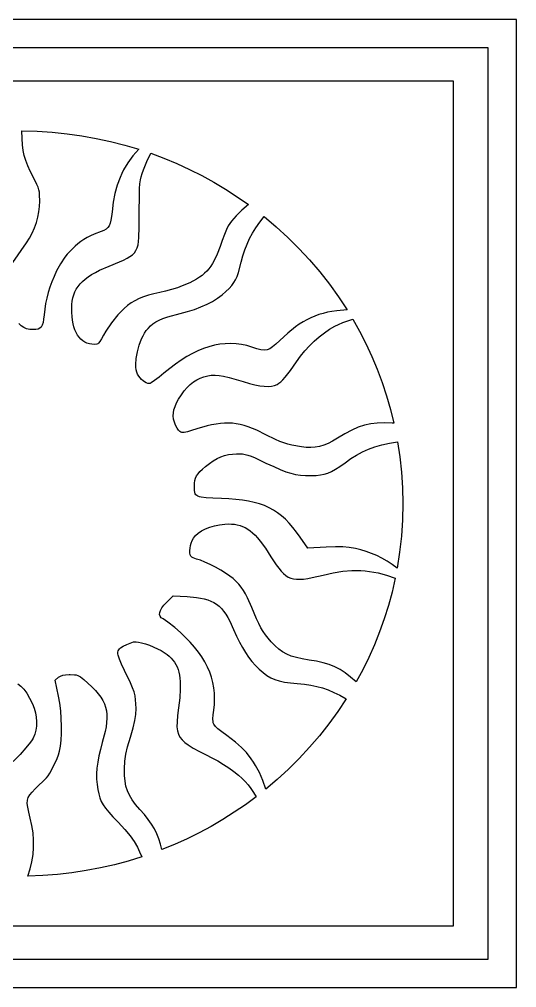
# Model space of a CAD drawing. Extents: x -282 to 492, y -229 to 526.
# Drawn here: x 105 to 492, y -229 to 526 of the extents above; entities that cross this region are included whole.
import ezdxf

# ---------------------------------------------------------------- set-up
doc = ezdxf.new("R2010")
doc.units = 0

msp = doc.modelspace()

# ---------------------------------------------------------------- linework, layer by layer
at = {"layer": 'Layer 1'}
for p, q in [((492.380863, 526.038364), (-282.380859, 526.038364)), ((492.380863, -229.038346), (492.380863, 526.038364)), ((-259.944195, 504.174962), (469.944196, 504.174962)), ((469.944196, 504.174962), (469.944196, -207.174958)), ((443.036085, 477.945934), (-233.03607, 477.945934)), ((443.036085, -180.954735), (443.036085, 477.945934)), ((106.583096, 439.061003), (118.446929, 438.774631)), ((106.729599, 433.19207), (106.583096, 439.061003)), ((106.583096, 439.061003), (106.583096, 439.061003)), ((118.446929, 438.774631), (130.192516, 438.041773)), ((130.192516, 438.041773), (141.811176, 436.871291)), ((107.05596, 428.182941), (106.729599, 433.19207)), ((141.811176, 436.871291), (153.29423, 435.272048)), ((153.29423, 435.272048), (164.632997, 433.252903)), ((164.632997, 433.252903), (175.818798, 430.82272)), ((175.818798, 430.82272), (186.842951, 427.99036)), ((107.613537, 423.791385), (107.05596, 428.182941)), ((108.453685, 419.775169), (107.613537, 423.791385)), ((186.842951, 427.99036), (197.696777, 424.764684)), ((197.696777, 424.764684), (193.162751, 419.520261)), ((109.627762, 415.892061), (108.453685, 419.775169)), ((111.187123, 411.899828), (109.627762, 415.892061)), ((193.162751, 419.520261), (189.250416, 414.155808)), ((203.940562, 415.082983), (207.204138, 421.580864)), ((207.204138, 421.580864), (217.404098, 417.755254)), ((207.204138, 421.580864), (207.204138, 421.580864)), ((217.404098, 417.755254), (227.420474, 413.58074)), ((113.183125, 407.556238), (111.187123, 411.899828)), ((185.926229, 408.610253), (184.474209, 405.750477)), ((189.250416, 414.155808), (185.926229, 408.610253)), ((200.305874, 405.88345), (201.312749, 408.722114)), ((201.312749, 408.722114), (203.940562, 415.082983)), ((227.420474, 413.58074), (237.245327, 409.065017)), ((237.245327, 409.065017), (246.870718, 404.215781)), ((115.667124, 402.619059), (113.183125, 407.556238)), ((118.327674, 397.221919), (115.667124, 402.619059)), ((183.156645, 402.822525), (180.908119, 396.731551)), ((184.474209, 405.750477), (183.156645, 402.822525)), ((198.603994, 397.838794), (198.98468, 400.800746)), ((198.98468, 400.800746), (199.540912, 403.362646)), ((199.540912, 403.362646), (200.305874, 405.88345)), ((246.870718, 404.215781), (256.288711, 399.040726)), ((119.193302, 395.123566), (118.327674, 397.221919)), ((119.805984, 393.213379), (119.193302, 395.123566)), ((120.208336, 391.332374), (119.805984, 393.213379)), ((180.908119, 396.731551), (179.147106, 390.276259)), ((198.236523, 389.278912), (198.36567, 394.117835)), ((198.36567, 394.117835), (198.603994, 397.838794)), ((256.288711, 399.040726), (265.491368, 393.547547)), ((265.491368, 393.547547), (274.470749, 387.743941)), ((120.442972, 389.321568), (120.208336, 391.332374)), ((120.579555, 384.274614), (120.442972, 389.321568)), ((179.147106, 390.276259), (177.840063, 383.395577)), ((198.173027, 374.811351), (198.236523, 389.278912)), ((274.470749, 387.743941), (283.218918, 381.637601)), ((119.903334, 375.869322), (120.40931, 380.075314)), ((120.40931, 380.075314), (120.579555, 384.274614)), ((177.840063, 383.395577), (176.953443, 376.028434)), ((283.218918, 381.637601), (278.214328, 377.259204)), ((117.91273, 367.528843), (119.068762, 371.679533)), ((119.068762, 371.679533), (119.903334, 375.869322)), ((176.560416, 372.418948), (176.065427, 369.450032)), ((176.953443, 376.028434), (176.560416, 372.418948)), ((198.15954, 364.094986), (198.173027, 374.811351)), ((273.776258, 372.869528), (270.137073, 368.685676)), ((278.214328, 377.259204), (273.776258, 372.869528)), ((292.159388, 367.806797), (295.574974, 372.183156)), ((295.574974, 372.183156), (304.946454, 364.295185)), ((295.574974, 372.183156), (295.574974, 372.183156)), ((114.664826, 359.436335), (116.442373, 363.440145)), ((116.442373, 363.440145), (117.91273, 367.528843)), ((173.535934, 363.601507), (172.200344, 362.409677)), ((174.596461, 365.11983), (173.535934, 363.601507)), ((175.425201, 367.043165), (174.596461, 365.11983)), ((176.065427, 369.450032), (175.425201, 367.043165)), ((197.917389, 356.032125), (198.15954, 364.094986)), ((267.529138, 364.924753), (266.169447, 362.180618)), ((268.689676, 366.73878), (267.529138, 364.924753)), ((270.137073, 368.685676), (268.689676, 366.73878)), ((286.503475, 359.29569), (289.147052, 363.53006)), ((289.147052, 363.53006), (292.159388, 367.806797)), ((304.946454, 364.295185), (313.97259, 356.042442)), ((110.216707, 351.774962), (112.587226, 355.540309)), ((112.587226, 355.540309), (114.664826, 359.436335)), ((157.527588, 355.911965), (155.01835, 354.414403)), ((160.133174, 357.288163), (157.527588, 355.911965)), ((162.835394, 358.543282), (160.133174, 357.288163)), ((168.530874, 360.69142), (162.835394, 358.543282)), ((170.546416, 361.465821), (168.530874, 360.69142)), ((172.200344, 362.409677), (170.546416, 361.465821)), ((197.616031, 352.830015), (197.917389, 356.032125)), ((264.505643, 358.22706), (262.748448, 353.594068)), ((266.169447, 362.180618), (264.505643, 358.22706)), ((282.184629, 350.725034), (284.194164, 355.046432)), ((284.194164, 355.046432), (286.503475, 359.29569)), ((313.97259, 356.042442), (322.6412, 347.436448)), ((99.651013, 336.340934), (110.216707, 351.774962)), ((148.065869, 349.190688), (145.939169, 347.204825)), ((150.287776, 351.054049), (148.065869, 349.190688)), ((152.605174, 352.795193), (150.287776, 351.054049)), ((155.01835, 354.414403), (152.605174, 352.795193)), ((195.537064, 345.745407), (196.463681, 347.752954)), ((196.463681, 347.752954), (197.144066, 350.092391)), ((197.144066, 350.092391), (197.616031, 352.830015)), ((261.108582, 348.811628), (258.998463, 342.978183)), ((262.748448, 353.594068), (261.108582, 348.811628)), ((280.440378, 346.274239), (282.184629, 350.725034)), ((322.6412, 347.436448), (330.940103, 338.488723)), ((140.127451, 340.509378), (136.723772, 335.428019)), ((141.970245, 342.864454), (140.127451, 340.509378)), ((143.907389, 345.096175), (141.970245, 342.864454)), ((145.939169, 347.204825), (143.907389, 345.096175)), ((188.611994, 339.708189), (190.901678, 341.051143)), ((190.901678, 341.051143), (192.793875, 342.460799)), ((192.793875, 342.460799), (194.3264, 344.003455)), ((194.3264, 344.003455), (195.537064, 345.745407)), ((258.998463, 342.978183), (256.6417, 337.925145)), ((277.609763, 336.755448), (278.926919, 341.636796)), ((278.926919, 341.636796), (280.440378, 346.274239)), ((136.723772, 335.428019), (133.694068, 329.849823)), ((167.22841, 330.351428), (174.722124, 333.677462)), ((174.722124, 333.677462), (182.688913, 336.957202)), ((182.688913, 336.957202), (185.88701, 338.365642)), ((185.88701, 338.365642), (188.611994, 339.708189)), ((253.937517, 333.547753), (252.42365, 331.579685)), ((255.339335, 335.658541), (253.937517, 333.547753)), ((256.6417, 337.925145), (255.339335, 335.658541)), ((275.418428, 328.648335), (277.609763, 336.755448)), ((330.940103, 338.488723), (338.857119, 329.210789)), ((131.686575, 325.531811), (129.923862, 321.297474)), ((133.694068, 329.849823), (131.686575, 325.531811)), ((155.938507, 323.486914), (158.324337, 325.25837)), ((158.324337, 325.25837), (160.994452, 326.985269)), ((160.994452, 326.985269), (163.95907, 328.679119)), ((163.95907, 328.679119), (167.22841, 330.351428)), ((244.995746, 324.872714), (242.732674, 323.42182)), ((247.083782, 326.400852), (244.995746, 324.872714)), ((249.00938, 328.01933), (247.083782, 326.400852)), ((250.785137, 329.741242), (249.00938, 328.01933)), ((252.42365, 331.579685), (250.785137, 329.741242)), ((273.179846, 323.026324), (274.348863, 325.611403)), ((274.348863, 325.611403), (275.418428, 328.648335)), ((338.857119, 329.210789), (346.380066, 319.614166)), ((129.923862, 321.297474), (128.395354, 317.109669)), ((149.033692, 315.725337), (150.384556, 317.790112)), ((150.384556, 317.790112), (151.978834, 319.764294)), ((151.978834, 319.764294), (153.826746, 321.659391)), ((153.826746, 321.659391), (155.938507, 323.486914)), ((231.678096, 318.128781), (227.923582, 316.801718)), ((237.631038, 320.699384), (231.678096, 318.128781)), ((242.732674, 323.42182), (237.631038, 320.699384)), ((268.199668, 316.287972), (270.19289, 318.534031)), ((270.19289, 318.534031), (271.823735, 320.723675)), ((271.823735, 320.723675), (273.179846, 323.026324)), ((346.380066, 319.614166), (353.496763, 309.710374)), ((127.090473, 312.931253), (125.998641, 308.725084)), ((128.395354, 317.109669), (127.090473, 312.931253)), ((146.339412, 308.87237), (147.021338, 311.277975)), ((147.021338, 311.277975), (147.916025, 313.558461)), ((147.916025, 313.558461), (149.033692, 315.725337)), ((201.439639, 309.684537), (197.945821, 308.257466)), ((205.26136, 310.957411), (201.439639, 309.684537)), ((209.455272, 312.09578), (205.26136, 310.957411)), ((214.065666, 313.119336), (209.455272, 312.09578)), ((218.537854, 314.134107), (214.065666, 313.119336)), ((223.35033, 315.415864), (218.537854, 314.134107)), ((227.923582, 316.801718), (223.35033, 315.415864)), ((259.197298, 308.539319), (262.69351, 311.104579)), ((262.69351, 311.104579), (265.75643, 313.816073)), ((265.75643, 313.816073), (268.199668, 316.287972)), ((353.496763, 309.710374), (360.195029, 299.510934)), ((125.109281, 304.454021), (124.411815, 300.080921)), ((125.998641, 308.725084), (125.109281, 304.454021)), ((145.468027, 300.789753), (145.572974, 303.639768)), ((145.572974, 303.639768), (145.86003, 306.330137)), ((145.86003, 306.330137), (146.339412, 308.87237)), ((188.98889, 302.854147), (186.363791, 300.613364)), ((191.764736, 304.861963), (188.98889, 302.854147)), ((194.735616, 306.656505), (191.764736, 304.861963)), ((197.945821, 308.257466), (194.735616, 306.656505)), ((246.248998, 301.787555), (250.961033, 303.874146)), ((250.961033, 303.874146), (255.281803, 306.126955)), ((255.281803, 306.126955), (259.197298, 308.539319)), ((123.895666, 295.568642), (123.526988, 292.239699)), ((124.411815, 300.080921), (123.895666, 295.568642)), ((145.522706, 297.46297), (145.468027, 300.789753)), ((145.726121, 294.333485), (145.522706, 297.46297)), ((181.506243, 295.534671), (176.478476, 289.28771)), ((183.999553, 298.277818), (181.506243, 295.534671)), ((186.363791, 300.613364), (183.999553, 298.277818)), ((220.2827, 294.015215), (229.905388, 296.591697)), ((229.905388, 296.591697), (235.707166, 298.13967)), ((235.707166, 298.13967), (241.159706, 299.873843)), ((241.159706, 299.873843), (246.248998, 301.787555)), ((334.983094, 294.636093), (331.890638, 293.320269)), ((338.160305, 295.780673), (334.983094, 294.636093)), ((341.443551, 296.762204), (338.160305, 295.780673)), ((344.854108, 297.58888), (341.443551, 296.762204)), ((348.413257, 298.268896), (344.854108, 297.58888)), ((352.142274, 298.810447), (348.413257, 298.268896)), ((360.195029, 299.510934), (352.142274, 298.810447)), ((106.014148, 287.005101), (104.116396, 288.767797)), ((108.037588, 285.704856), (106.014148, 287.005101)), ((122.482079, 287.586606), (121.693172, 286.111278)), ((123.074571, 289.604217), (122.482079, 287.586606)), ((123.526988, 292.239699), (123.074571, 289.604217)), ((146.076761, 291.403691), (145.726121, 294.333485)), ((146.573115, 288.675979), (146.076761, 291.403691)), ((147.213673, 286.15274), (146.573115, 288.675979)), ((176.478476, 289.28771), (171.97262, 282.796754)), ((204.94636, 285.082323), (206.79525, 287.01919)), ((206.79525, 287.01919), (208.76646, 288.703078)), ((208.76646, 288.703078), (210.980402, 290.189306)), ((210.980402, 290.189306), (213.557483, 291.533192)), ((213.557483, 291.533192), (216.618112, 292.790056)), ((216.618112, 292.790056), (220.2827, 294.015215)), ((322.909023, 288.263384), (319.942808, 286.180636)), ((325.874881, 290.142109), (322.909023, 288.263384)), ((328.86166, 291.825006), (325.874881, 290.142109)), ((331.890638, 293.320269), (328.86166, 291.825006)), ((350.49364, 286.661003), (353.464347, 288.090183)), ((353.464347, 288.090183), (356.8778, 289.534849)), ((356.8778, 289.534849), (364.54303, 292.323086)), ((364.54303, 292.323086), (369.87416, 282.837649)), ((364.54303, 292.323086), (364.54303, 292.323086)), ((110.245177, 284.821281), (108.037588, 285.704856)), ((112.695373, 284.308591), (110.245177, 284.821281)), ((115.446638, 284.121003), (112.695373, 284.308591)), ((117.584583, 284.183094), (115.446638, 284.121003)), ((119.300762, 284.485111), (117.584583, 284.183094)), ((120.651512, 285.102642), (119.300762, 284.485111)), ((121.693172, 286.111278), (120.651512, 285.102642)), ((147.996922, 283.836367), (147.213673, 286.15274)), ((148.921353, 281.72925), (147.996922, 283.836367)), ((149.985453, 279.833781), (148.921353, 281.72925)), ((151.187712, 278.152352), (149.985453, 279.833781)), ((170.131699, 279.748612), (168.680805, 276.986073)), ((171.97262, 282.796754), (170.131699, 279.748612)), ((201.103346, 279.273068), (202.302032, 281.416868)), ((202.302032, 281.416868), (203.585666, 283.364853)), ((203.585666, 283.364853), (204.94636, 285.082323)), ((313.924192, 281.370291), (307.648808, 275.645517)), ((319.942808, 286.180636), (313.924192, 281.370291)), ((338.49019, 278.542574), (342.480469, 281.644946)), ((342.480469, 281.644946), (346.499386, 284.36757)), ((346.499386, 284.36757), (350.49364, 286.661003)), ((369.87416, 282.837649), (374.849483, 273.141978)), ((152.526619, 276.687354), (151.187712, 278.152352)), ((154.000662, 275.441178), (152.526619, 276.687354)), ((155.608331, 274.416218), (154.000662, 275.441178)), ((157.348114, 273.614863), (155.608331, 274.416218)), ((159.218501, 273.039506), (157.348114, 273.614863)), ((161.21798, 272.692538), (159.218501, 273.039506)), ((163.345041, 272.57635), (161.21798, 272.692538)), ((165.031631, 272.77076), (163.345041, 272.57635)), ((165.725784, 273.044222), (165.031631, 272.77076)), ((166.353031, 273.462253), (165.725784, 273.044222)), ((167.504376, 274.813225), (166.353031, 273.462253)), ((168.680805, 276.986073), (167.504376, 274.813225)), ((196.660352, 266.83129), (198.095899, 272.013761)), ((198.095899, 272.013761), (199.997502, 276.968151)), ((199.997502, 276.968151), (201.103346, 279.273068)), ((256.759745, 271.876156), (252.492813, 270.773752)), ((261.002254, 272.651333), (256.759745, 271.876156)), ((265.221437, 273.099643), (261.002254, 272.651333)), ((269.418392, 273.221448), (265.221437, 273.099643)), ((273.594214, 273.017112), (269.418392, 273.221448)), ((277.750003, 272.486994), (273.594214, 273.017112)), ((281.886853, 271.631457), (277.750003, 272.486994)), ((304.565838, 272.73941), (302.040442, 270.58552)), ((307.648808, 275.645517), (304.565838, 272.73941)), ((330.808746, 271.396351), (334.581849, 275.109894)), ((334.581849, 275.109894), (338.49019, 278.542574)), ((374.849483, 273.141978), (379.460309, 263.244667)), ((195.75399, 261.698327), (196.660352, 266.83129)), ((239.534511, 265.499548), (235.158918, 263.084611)), ((243.881293, 267.585809), (239.534511, 265.499548)), ((248.200362, 269.343757), (243.881293, 267.585809)), ((252.492813, 270.773752), (248.200362, 269.343757)), ((286.005863, 270.450864), (281.886853, 271.631457)), ((289.907537, 269.219405), (286.005863, 270.450864)), ((293.017721, 268.41789), (289.907537, 269.219405)), ((295.56126, 268.100033), (293.017721, 268.41789)), ((297.762997, 268.319544), (295.56126, 268.100033)), ((299.847776, 269.130136), (297.762997, 268.319544)), ((302.040442, 270.58552), (299.847776, 269.130136)), ((323.881453, 263.324442), (327.224181, 267.451386)), ((327.224181, 267.451386), (330.808746, 271.396351)), ((195.439939, 256.892463), (195.75399, 261.698327)), ((195.524759, 254.69894), (195.439939, 256.892463)), ((226.316912, 257.267261), (221.848305, 253.864125)), ((230.753418, 260.340636), (226.316912, 257.267261)), ((235.158918, 263.084611), (230.753418, 260.340636)), ((316.010794, 252.149769), (320.833863, 259.064962)), ((320.833863, 259.064962), (323.881453, 263.324442)), ((379.460309, 263.244667), (383.697946, 253.154309)), ((195.78133, 252.691288), (195.524759, 254.69894)), ((196.217544, 250.904206), (195.78133, 252.691288)), ((196.841291, 249.372392), (196.217544, 250.904206)), ((197.723789, 247.871273), (196.841291, 249.372392)), ((217.346499, 250.130864), (213.540918, 246.981329)), ((221.848305, 253.864125), (217.346499, 250.130864)), ((311.945955, 246.989902), (316.010794, 252.149769)), ((383.697946, 253.154309), (387.553704, 242.879497)), ((198.747875, 246.481786), (197.723789, 247.871273)), ((199.879685, 245.231215), (198.747875, 246.481786)), ((201.085358, 244.146842), (199.879685, 245.231215)), ((202.331029, 243.255949), (201.085358, 244.146842)), ((203.582838, 242.585819), (202.331029, 243.255949)), ((204.806921, 242.163733), (203.582838, 242.585819)), ((205.969416, 242.016976), (204.806921, 242.163733)), ((206.55914, 242.182672), (205.969416, 242.016976)), ((207.479832, 242.657524), (206.55914, 242.182672)), ((210.127848, 244.401262), (207.479832, 242.657524)), ((213.540918, 246.981329), (210.127848, 244.401262)), ((237.919474, 241.38142), (240.396098, 243.359661)), ((240.396098, 243.359661), (242.985141, 244.997362)), ((242.985141, 244.997362), (245.705521, 246.311103)), ((245.705521, 246.311103), (248.576152, 247.317462)), ((248.576152, 247.317462), (251.481425, 248.050571)), ((251.481425, 248.050571), (254.291888, 248.484717)), ((254.291888, 248.484717), (257.184823, 248.598662)), ((257.184823, 248.598662), (260.337511, 248.371171)), ((260.337511, 248.371171), (263.927234, 247.781007)), ((263.927234, 247.781007), (268.131274, 246.806934)), ((268.131274, 246.806934), (279.09143, 243.622114)), ((279.09143, 243.622114), (283.963503, 242.187968)), ((283.963503, 242.187968), (288.304796, 241.090054)), ((305.576224, 241.346698), (306.988877, 242.218983)), ((306.988877, 242.218983), (308.51066, 243.437998)), ((308.51066, 243.437998), (310.157657, 245.022165)), ((310.157657, 245.022165), (311.945955, 246.989902)), ((387.553704, 242.879497), (391.018894, 232.428824)), ((230.974963, 233.237675), (233.227822, 236.337006)), ((233.227822, 236.337006), (235.536354, 239.046061)), ((235.536354, 239.046061), (237.919474, 241.38142)), ((288.304796, 241.090054), (292.157632, 240.324502)), ((292.157632, 240.324502), (295.564332, 239.887441)), ((295.564332, 239.887441), (298.567219, 239.775001)), ((298.567219, 239.775001), (301.208615, 239.983311)), ((301.208615, 239.983311), (303.530843, 240.5085)), ((303.530843, 240.5085), (305.576224, 241.346698)), ((226.011291, 224.178577), (227.198742, 226.875388)), ((227.198742, 226.875388), (228.75886, 229.731489)), ((228.75886, 229.731489), (230.974963, 233.237675)), ((391.018894, 232.428824), (394.084825, 221.810883)), ((224.64717, 216.736802), (224.739282, 219.139991)), ((224.739282, 219.139991), (225.19273, 221.610347)), ((225.19273, 221.610347), (226.011291, 224.178577)), ((394.084825, 221.810883), (396.742807, 211.034267)), ((224.912617, 214.370072), (224.64717, 216.736802)), ((225.531847, 212.009092), (224.912617, 214.370072)), ((226.501082, 209.623156), (225.531847, 212.009092)), ((227.642529, 207.331332), (226.501082, 209.623156)), ((228.70745, 205.649393), (227.642529, 207.331332)), ((229.867913, 204.546884), (228.70745, 205.649393)), ((230.537745, 204.203398), (229.867913, 204.546884)), ((231.295987, 203.993349), (230.537745, 204.203398)), ((233.163738, 203.958331), (231.295987, 203.993349)), ((235.643235, 204.411375), (233.163738, 203.958331)), ((238.906545, 205.322024), (235.643235, 204.411375)), ((243.125735, 206.659823), (238.906545, 205.322024)), ((250.968402, 208.967116), (243.125735, 206.659823)), ((254.582829, 209.827385), (250.968402, 208.967116)), ((258.031015, 210.488769), (254.582829, 209.827385)), ((261.341732, 210.948795), (258.031015, 210.488769)), ((264.543753, 211.20499), (261.341732, 210.948795)), ((267.665849, 211.254879), (264.543753, 211.20499)), ((270.736793, 211.09599), (267.665849, 211.254879)), ((273.785356, 210.725847), (270.736793, 211.09599)), ((276.840312, 210.141978), (273.785356, 210.725847)), ((279.930433, 209.341909), (276.840312, 210.141978)), ((283.08449, 208.323165), (279.930433, 209.341909)), ((286.331256, 207.083274), (283.08449, 208.323165)), ((289.699503, 205.619761), (286.331256, 207.083274)), ((296.91553, 202.011976), (289.699503, 205.619761)), ((363.870492, 205.764225), (358.504965, 202.909509)), ((368.872239, 207.967644), (363.870492, 205.764225)), ((373.710839, 209.574761), (368.872239, 207.967644)), ((378.58692, 210.64057), (373.710839, 209.574761)), ((383.701114, 211.220067), (378.58692, 210.64057)), ((389.254052, 211.368246), (383.701114, 211.220067)), ((395.446363, 211.140101), (389.254052, 211.368246)), ((396.742807, 211.034267), (395.446363, 211.140101)), ((304.33879, 198.281692), (296.91553, 202.011976)), ((307.613372, 196.870098), (304.33879, 198.281692)), ((310.760957, 195.704433), (307.613372, 196.870098)), ((348.870498, 197.169005), (345.353372, 195.404753)), ((352.575029, 199.348503), (348.870498, 197.169005)), ((358.504965, 202.909509), (352.575029, 199.348503)), ((393.158599, 195.528635), (399.600307, 196.623295)), ((399.600307, 196.623295), (401.375798, 184.796938)), ((399.600307, 196.623295), (399.600307, 196.623295)), ((313.904822, 194.742372), (310.760957, 195.704433)), ((317.168243, 193.941588), (313.904822, 194.742372)), ((324.546863, 192.654545), (317.168243, 193.941588)), ((328.30428, 192.259146), (324.546863, 192.654545)), ((331.859182, 192.184185), (328.30428, 192.259146)), ((335.276556, 192.445464), (331.859182, 192.184185)), ((338.621388, 193.058784), (335.276556, 192.445464)), ((341.958664, 194.039947), (338.621388, 193.058784)), ((345.353372, 195.404753), (341.958664, 194.039947)), ((372.111504, 188.705097), (376.859493, 190.829274)), ((376.859493, 190.829274), (381.88528, 192.657403)), ((381.88528, 192.657403), (387.285953, 194.215264)), ((387.285953, 194.215264), (393.158599, 195.528635)), ((252.883177, 179.813162), (255.866346, 181.854617)), ((255.866346, 181.854617), (258.787019, 183.53941)), ((258.787019, 183.53941), (261.689472, 184.885678)), ((261.689472, 184.885678), (264.617982, 185.911556)), ((264.617982, 185.911556), (267.616823, 186.635182)), ((267.616823, 186.635182), (270.730274, 187.074693)), ((270.730274, 187.074693), (274.00261, 187.248226)), ((274.00261, 187.248226), (276.430611, 187.242655)), ((276.430611, 187.242655), (278.572556, 187.110233)), ((278.572556, 187.110233), (280.633775, 186.786983)), ((280.633775, 186.786983), (282.819597, 186.208931)), ((282.819597, 186.208931), (285.335354, 185.312102)), ((285.335354, 185.312102), (288.386374, 184.03252)), ((288.386374, 184.03252), (296.91553, 180.069198)), ((358.563446, 180.298503), (363.060569, 183.465491)), ((363.060569, 183.465491), (367.544225, 186.259096)), ((367.544225, 186.259096), (372.111504, 188.705097)), ((401.375798, 184.796938), (402.659458, 172.82341)), ((245.470212, 173.488736), (247.398225, 175.341217)), ((247.398225, 175.341217), (249.793235, 177.396906)), ((249.793235, 177.396906), (252.883177, 179.813162)), ((296.91553, 180.069198), (302.97363, 177.237749)), ((302.97363, 177.237749), (308.065709, 175.005704)), ((308.065709, 175.005704), (312.439137, 173.304615)), ((348.126564, 173.466746), (351.20347, 175.205176)), ((351.20347, 175.205176), (354.627527, 177.461686)), ((354.627527, 177.461686), (358.563446, 180.298503)), ((241.213746, 164.383561), (241.50164, 166.458955)), ((241.50164, 166.458955), (242.02491, 168.324572)), ((242.02491, 168.324572), (242.829879, 170.06301)), ((242.829879, 170.06301), (243.962872, 171.756866)), ((243.962872, 171.756866), (245.470212, 173.488736)), ((312.439137, 173.304615), (316.341284, 172.066033)), ((316.341284, 172.066033), (320.01952, 171.22151)), ((320.01952, 171.22151), (323.721217, 170.702598)), ((323.721217, 170.702598), (327.693745, 170.440847)), ((327.693745, 170.440847), (332.184474, 170.367809)), ((332.184474, 170.367809), (335.996266, 170.449262)), ((335.996266, 170.449262), (339.331662, 170.737654)), ((339.331662, 170.737654), (342.35537, 171.295213)), ((342.35537, 171.295213), (345.232101, 172.184168)), ((345.232101, 172.184168), (348.126564, 173.466746)), ((402.659458, 172.82341), (403.438807, 160.711284)), ((241.114902, 162.015795), (241.213746, 164.383561)), ((241.153733, 159.099332), (241.114902, 162.015795)), ((241.47519, 156.882117), (241.153733, 159.099332)), ((403.438807, 160.711284), (403.701363, 148.469128)), ((241.813931, 156.00268), (241.47519, 156.882117)), ((242.30976, 155.258398), (241.813931, 156.00268)), ((242.991489, 154.636051), (242.30976, 155.258398)), ((243.887928, 154.122421), (242.991489, 154.636051)), ((245.027888, 153.704287), (243.887928, 154.122421)), ((246.440179, 153.368432), (245.027888, 153.704287)), ((250.197, 152.890679), (246.440179, 153.368432)), ((255.388875, 152.583407), (250.197, 152.890679)), ((262.246291, 152.340864), (255.388875, 152.583407)), ((268.065532, 152.078886), (262.246291, 152.340864)), ((273.490401, 151.664729), (268.065532, 152.078886)), ((278.54866, 151.084832), (273.490401, 151.664729)), ((283.268072, 150.325633), (278.54866, 151.084832)), ((287.6764, 149.37357), (283.268072, 150.325633)), ((291.801407, 148.215079), (287.6764, 149.37357)), ((295.670857, 146.8366), (291.801407, 148.215079)), ((299.312511, 145.224569), (295.670857, 146.8366)), ((302.754134, 143.365426), (299.312511, 145.224569)), ((403.701363, 148.469128), (403.413205, 135.662484)), ((306.023488, 141.245606), (302.754134, 143.365426)), ((309.148337, 138.851549), (306.023488, 141.245606)), ((312.156442, 136.169691), (309.148337, 138.851549)), ((315.075568, 133.186472), (312.156442, 136.169691)), ((246.669928, 127.222885), (249.690788, 128.779014)), ((249.690788, 128.779014), (253.076681, 130.100413)), ((253.076681, 130.100413), (256.774364, 131.163233)), ((256.774364, 131.163233), (260.730592, 131.943625)), ((260.730592, 131.943625), (264.892124, 132.417739)), ((264.892124, 132.417739), (267.617332, 132.541212)), ((267.617332, 132.541212), (270.036521, 132.502384)), ((267.617332, 132.541212), (267.617332, 132.541212)), ((270.036521, 132.502384), (272.343427, 132.30267)), ((272.343427, 132.30267), (274.552299, 131.931998)), ((274.552299, 131.931998), (276.677392, 131.380297)), ((276.677392, 131.380297), (278.732956, 130.637495)), ((278.732956, 130.637495), (280.733245, 129.693522)), ((280.733245, 129.693522), (282.692508, 128.538306)), ((282.692508, 128.538306), (284.625, 127.161775)), ((317.933477, 129.888328), (315.075568, 133.186472)), ((320.757932, 126.261697), (317.933477, 129.888328)), ((403.413205, 135.662484), (402.55885, 122.997363)), ((239.405971, 119.612146), (240.329971, 121.384614)), ((240.329971, 121.384614), (241.936276, 123.501836)), ((241.936276, 123.501836), (244.067343, 125.455877)), ((244.067343, 125.455877), (246.669928, 127.222885)), ((284.625, 127.161775), (286.544971, 125.553858)), ((286.544971, 125.553858), (288.466673, 123.704484)), ((288.466673, 123.704484), (290.40436, 121.603581)), ((290.40436, 121.603581), (292.372281, 119.241079)), ((323.576696, 122.293017), (320.757932, 126.261697)), ((329.468085, 113.658781), (323.576696, 122.293017)), ((402.55885, 122.997363), (401.153473, 110.484982)), ((237.568902, 111.738083), (237.727298, 113.659966)), ((237.727298, 113.659966), (238.093619, 115.667692)), ((238.093619, 115.667692), (238.656848, 117.679128)), ((238.656848, 117.679128), (239.405971, 119.612146)), ((292.372281, 119.241079), (296.455839, 113.690989)), ((296.455839, 113.690989), (300.831363, 106.973642)), ((343.764418, 114.452531), (329.468085, 113.658781)), ((351.0555, 114.750498), (343.764418, 114.452531)), ((356.882425, 114.698205), (351.0555, 114.750498)), ((361.913854, 114.262901), (356.882425, 114.698205)), ((366.818446, 113.411837), (361.913854, 114.262901)), ((370.992153, 112.398666), (366.818446, 113.411837)), ((237.629448, 109.984171), (237.568902, 111.738083)), ((237.919952, 108.48036), (237.629448, 109.984171)), ((238.45143, 107.308781), (237.919952, 108.48036)), ((239.065323, 106.738795), (238.45143, 107.308781)), ((240.098229, 106.140227), (239.065323, 106.738795)), ((241.405756, 105.585745), (240.098229, 106.140227)), ((300.831363, 106.973642), (304.991949, 100.572139)), ((375.128599, 111.130354), (370.992153, 112.398666)), ((379.228631, 109.606437), (375.128599, 111.130354)), ((383.293098, 107.826452), (379.228631, 109.606437)), ((387.322846, 105.789936), (383.293098, 107.826452)), ((391.318723, 103.496424), (387.322846, 105.789936)), ((401.153473, 110.484982), (399.212252, 98.136559)), ((242.843513, 105.148017), (241.405756, 105.585745)), ((245.760068, 104.224813), (242.843513, 105.148017)), ((249.340265, 102.763968), (245.760068, 104.224813)), ((253.343066, 100.894519), (249.340265, 102.763968)), ((257.527432, 98.745502), (253.343066, 100.894519)), ((261.652323, 96.445952), (257.527432, 98.745502)), ((304.991949, 100.572139), (306.886603, 97.966229)), ((395.281575, 100.945453), (391.318723, 103.496424)), ((399.212252, 98.136559), (395.281575, 100.945453)), ((265.476702, 94.124907), (261.652323, 96.445952)), ((268.759528, 91.911403), (265.476702, 94.124907)), ((271.259763, 89.934476), (268.759528, 91.911403)), ((306.886603, 97.966229), (308.715907, 95.736425)), ((308.715907, 95.736425), (310.523665, 93.867383)), ((310.523665, 93.867383), (312.353683, 92.343761)), ((312.353683, 92.343761), (314.249768, 91.150216)), ((314.249768, 91.150216), (316.255725, 90.271405)), ((329.466794, 90.061374), (333.051906, 90.748774)), ((333.051906, 90.748774), (341.515474, 92.730239)), ((341.515474, 92.730239), (349.327169, 94.451495)), ((349.327169, 94.451495), (356.791756, 95.60448)), ((356.791756, 95.60448), (363.969886, 96.181919)), ((363.969886, 96.181919), (370.922211, 96.176543)), ((370.922211, 96.176543), (374.332651, 95.953025)), ((374.332651, 95.953025), (377.709384, 95.581077)), ((377.709384, 95.581077), (381.059992, 95.059788)), ((381.059992, 95.059788), (384.392055, 94.388249)), ((384.392055, 94.388249), (391.030877, 92.590788)), ((391.030877, 92.590788), (397.686502, 90.18142)), ((273.61196, 87.722595), (271.259763, 89.934476)), ((275.700966, 85.508691), (273.61196, 87.722595)), ((277.581577, 83.207216), (275.700966, 85.508691)), ((279.308589, 80.732617), (277.581577, 83.207216)), ((316.255725, 90.271405), (318.415359, 89.691986)), ((318.415359, 89.691986), (320.772478, 89.396616)), ((320.772478, 89.396616), (323.370886, 89.369952)), ((323.370886, 89.369952), (326.25439, 89.596653)), ((326.25439, 89.596653), (329.466794, 90.061374)), ((397.686502, 90.18142), (395.226007, 79.484954)), ((219.339693, 71.29017), (224.64018, 76.581837)), ((224.64018, 76.581837), (235.505735, 75.938017)), ((224.64018, 76.581837), (224.64018, 76.581837)), ((235.505735, 75.938017), (242.70511, 75.275727)), ((280.9368, 77.999344), (279.308589, 80.732617)), ((282.521005, 74.921846), (280.9368, 77.999344)), ((395.226007, 79.484954), (392.364003, 68.94061)), ((215.760704, 67.054196), (217.309129, 69.094375)), ((217.309129, 69.094375), (219.339693, 71.29017)), ((242.70511, 75.275727), (245.880146, 74.769783)), ((245.880146, 74.769783), (248.800472, 74.127089)), ((248.800472, 74.127089), (251.487379, 73.332484)), ((251.487379, 73.332484), (253.962159, 72.370806)), ((253.962159, 72.370806), (256.246103, 71.226893)), ((256.246103, 71.226893), (258.360505, 69.885582)), ((258.360505, 69.885582), (260.326655, 68.331712)), ((260.326655, 68.331712), (262.165846, 66.55012)), ((285.776585, 67.391976), (282.521005, 74.921846)), ((392.364003, 68.94061), (389.109088, 58.556366)), ((214.024329, 61.942516), (214.116697, 63.47075)), ((214.420525, 60.599965), (214.024329, 61.942516)), ((214.116697, 63.47075), (214.696024, 65.177149)), ((215.306894, 59.450612), (214.420525, 60.599965)), ((214.696024, 65.177149), (215.760704, 67.054196)), ((262.165846, 66.55012), (263.899369, 64.525644)), ((263.899369, 64.525644), (265.548517, 62.243123)), ((265.548517, 62.243123), (267.134581, 59.687393)), ((289.537448, 58.457361), (285.776585, 67.391976)), ((216.685041, 58.501976), (215.306894, 59.450612)), ((220.452301, 55.943108), (216.685041, 58.501976)), ((225.795527, 51.719823), (220.452301, 55.943108)), ((267.134581, 59.687393), (268.678854, 56.843294)), ((268.678854, 56.843294), (271.727193, 50.229337)), ((291.267977, 54.843479), (289.537448, 58.457361)), ((292.987127, 51.643612), (291.267977, 54.843479)), ((389.109088, 58.556366), (385.46986, 48.340202)), ((230.177447, 47.911088), (225.795527, 51.719823)), ((234.213607, 44.107206), (230.177447, 47.911088)), ((271.727193, 50.229337), (273.979147, 45.12164)), ((294.761317, 48.741556), (292.987127, 51.643612)), ((296.656965, 46.021111), (294.761317, 48.741556)), ((298.740489, 43.366072), (296.656965, 46.021111)), ((385.46986, 48.340202), (381.454918, 38.300097)), ((185.536786, 37.281445), (188.462818, 38.658226)), ((188.462818, 38.658226), (192.277005, 40.157579)), ((192.277005, 40.157579), (193.740986, 40.543328)), ((193.740986, 40.543328), (195.086221, 40.704337)), ((195.086221, 40.704337), (195.606568, 40.713156)), ((195.606568, 40.713156), (197.550275, 40.491293)), ((195.606568, 40.713156), (195.606568, 40.713156)), ((197.550275, 40.491293), (199.936916, 39.928226)), ((199.936916, 39.928226), (202.982742, 39.023099)), ((202.982742, 39.023099), (206.117693, 37.910263)), ((206.117693, 37.910263), (212.2765, 35.246332)), ((237.907345, 40.301118), (234.213607, 44.107206)), ((241.261999, 36.485761), (237.907345, 40.301118)), ((273.979147, 45.12164), (276.245753, 40.452171)), ((276.245753, 40.452171), (278.553589, 36.180114)), ((301.078307, 40.660239), (298.740489, 43.366072)), ((304.030741, 37.566075), (301.078307, 40.660239)), ((381.454918, 38.300097), (377.072858, 28.444031)), ((181.518736, 32.490459), (181.703001, 33.481896)), ((181.524464, 31.372198), (181.518736, 32.490459)), ((181.718398, 30.105834), (181.524464, 31.372198)), ((181.703001, 33.481896), (182.079046, 34.367786)), ((182.079046, 34.367786), (182.64866, 35.169409)), ((182.64866, 35.169409), (183.413629, 35.90804)), ((183.413629, 35.90804), (185.536786, 37.281445)), ((212.2765, 35.246332), (215.111122, 33.787674)), ((215.111122, 33.787674), (217.6564, 32.306178)), ((217.6564, 32.306178), (219.817718, 30.848062)), ((219.817718, 30.848062), (221.500457, 29.459545)), ((244.280907, 32.654076), (241.261999, 36.485761)), ((246.967407, 28.799001), (244.280907, 32.654076)), ((278.553589, 36.180114), (280.929236, 32.264654)), ((280.929236, 32.264654), (283.399272, 28.664975)), ((306.931223, 34.972733), (304.030741, 37.566075)), ((309.909339, 32.81811), (306.931223, 34.972733)), ((313.094677, 31.0401), (309.909339, 32.81811)), ((316.616823, 29.576599), (313.094677, 31.0401)), ((182.663731, 27.043688), (181.718398, 30.105834)), ((184.340435, 23.133796), (182.663731, 27.043688)), ((186.734207, 18.205934), (184.340435, 23.133796)), ((221.500457, 29.459545), (223.0209, 27.920572)), ((223.0209, 27.920572), (224.385598, 26.3248)), ((224.385598, 26.3248), (225.597444, 24.656194)), ((225.597444, 24.656194), (226.659334, 22.898717)), ((226.659334, 22.898717), (227.574161, 21.036335)), ((249.324837, 24.913475), (246.967407, 28.799001)), ((251.356535, 20.990439), (249.324837, 24.913475)), ((283.399272, 28.664975), (285.990276, 25.34026)), ((285.990276, 25.34026), (288.728826, 22.249695)), ((320.605363, 28.365504), (316.616823, 29.576599)), ((325.189885, 27.344711), (320.605363, 28.365504)), ((330.499974, 26.452114), (325.189885, 27.344711)), ((336.430763, 25.450361), (330.499974, 26.452114)), ((341.653208, 24.277213), (336.430763, 25.450361)), ((346.330331, 22.855473), (341.653208, 24.277213)), ((350.625149, 21.107942), (346.330331, 22.855473)), ((377.072858, 28.444031), (372.332279, 18.779983)), ((140.722657, 14.963199), (143.395457, 15.136767)), ((143.395457, 15.136767), (144.189207, 15.136767)), ((143.395457, 15.136767), (143.395457, 15.136767)), ((144.189207, 15.136767), (147.610881, 15.00223)), ((191.330171, 8.596397), (186.734207, 18.205934)), ((227.574161, 21.036335), (228.34482, 19.05301)), ((228.34482, 19.05301), (228.974204, 16.932707)), ((228.974204, 16.932707), (229.465208, 14.65939)), ((253.065839, 17.022829), (251.356535, 20.990439)), ((254.456088, 13.003587), (253.065839, 17.022829)), ((288.728826, 22.249695), (291.641502, 19.352462)), ((291.641502, 19.352462), (294.709971, 16.64391)), ((294.709971, 16.64391), (297.66544, 14.419555)), ((354.700683, 18.957421), (350.625149, 21.107942)), ((358.719953, 16.326711), (354.700683, 18.957421)), ((362.845979, 13.138614), (358.719953, 16.326711)), ((372.332279, 18.779983), (367.24178, 9.315931)), ((103.4167, 7.968236), (105.860811, 6.116367)), ((132.609277, 10.850543), (135.246291, 12.993654)), ((135.122818, -1.637791), (132.609277, 10.850543)), ((135.246291, 12.993654), (136.693725, 13.901032)), ((136.693725, 13.901032), (138.503963, 14.554418)), ((138.503963, 14.554418), (140.722657, 14.963199)), ((147.610881, 15.00223), (148.951892, 14.795004)), ((148.951892, 14.795004), (150.143675, 14.459763)), ((150.143675, 14.459763), (151.259223, 13.970471)), ((151.259223, 13.970471), (152.371527, 13.301096)), ((152.371527, 13.301096), (154.878374, 11.317959)), ((154.878374, 11.317959), (161.264824, 5.454364)), ((192.886977, 4.840786), (191.330171, 8.596397)), ((229.465208, 14.65939), (229.820726, 12.217024)), ((229.820726, 12.217024), (230.043653, 9.589572)), ((230.043653, 9.589572), (230.103307, 3.715266)), ((255.530619, 8.925651), (254.456088, 13.003587)), ((256.292771, 4.78196), (255.530619, 8.925651)), ((297.66544, 14.419555), (300.656956, 12.622806)), ((300.656956, 12.622806), (303.833565, 11.19707)), ((303.833565, 11.19707), (307.344314, 10.085754)), ((307.344314, 10.085754), (311.338249, 9.232265)), ((311.338249, 9.232265), (315.964417, 8.580013)), ((315.964417, 8.580013), (321.371863, 8.072404)), ((321.371863, 8.072404), (326.852716, 7.54626)), ((367.24178, 9.315931), (362.845979, 13.138614)), ((105.860811, 6.116367), (108.180785, 3.661234)), ((108.180785, 3.661234), (110.419079, 0.567299)), ((110.419079, 0.567299), (112.618151, -3.200974)), ((161.264824, 5.454364), (163.898744, 2.725694)), ((163.898744, 2.725694), (166.173753, 0.084786)), ((166.173753, 0.084786), (168.10032, -2.504103)), ((194.028497, 1.522379), (192.886977, 4.840786)), ((194.813856, -1.555501), (194.028497, 1.522379)), ((230.103307, 3.715266), (229.667325, -3.091815)), ((256.745882, 0.565454), (256.292771, 4.78196)), ((256.893289, -3.730929), (256.745882, 0.565454)), ((326.852716, 7.54626), (331.880671, 6.83169)), ((331.880671, 6.83169), (336.577981, 5.8853)), ((336.577981, 5.8853), (341.066896, 4.663699)), ((341.066896, 4.663699), (345.469668, 3.123493)), ((345.469668, 3.123493), (349.908549, 1.221289)), ((349.908549, 1.221289), (354.505789, -1.086304)), ((112.618151, -3.200974), (114.820457, -7.679124)), ((136.106178, -7.304559), (135.122818, -1.637791)), ((136.843881, -13.213282), (136.106178, -7.304559)), ((168.10032, -2.504103), (169.688912, -5.076716)), ((169.688912, -5.076716), (170.949998, -7.668796)), ((195.302177, -4.589529), (194.813856, -1.555501)), ((195.552587, -7.776382), (195.302177, -4.589529)), ((229.667325, -3.091815), (228.75886, -10.959958)), ((256.738331, -8.11425), (256.893289, -3.730929)), ((359.38364, -3.84268), (352.847044, -13.698244)), ((354.505789, -1.086304), (359.38364, -3.84268)), ((114.820457, -7.679124), (116.20541, -11.144427)), ((116.20541, -11.144427), (117.214217, -14.646172)), ((117.214217, -14.646172), (117.846394, -18.149865)), ((137.332923, -19.200421), (136.843881, -13.213282)), ((170.949998, -7.668796), (171.894048, -10.316085)), ((171.894048, -10.316085), (172.531529, -13.054326)), ((172.531529, -13.054326), (172.872911, -15.919263)), ((195.40676, -15.935278), (195.624207, -11.312735)), ((195.624207, -11.312735), (195.552587, -7.776382)), ((228.75886, -10.959958), (228.025369, -16.884904)), ((255.780326, -16.429555), (256.284346, -12.591569)), ((256.284346, -12.591569), (256.738331, -8.11425)), ((352.847044, -13.698244), (345.918807, -23.275723)), ((117.846394, -18.149865), (118.101453, -21.621011)), ((118.101453, -21.621011), (117.97891, -25.025116)), ((137.570299, -25.102438), (137.332923, -19.200421)), ((172.709249, -22.172191), (172.225143, -25.631669)), ((172.928661, -18.946637), (172.709249, -22.172191)), ((172.872911, -15.919263), (172.928661, -18.946637)), ((193.304709, -26.526192), (194.672273, -20.81199)), ((194.672273, -20.81199), (195.40676, -15.935278)), ((227.609808, -21.701944), (227.546347, -25.59864)), ((228.025369, -16.884904), (227.609808, -21.701944)), ((255.519249, -19.366192), (255.780326, -16.429555)), ((255.631186, -21.65901), (255.519249, -19.366192)), ((255.867682, -22.644465), (255.631186, -21.65901)), ((256.246207, -23.56554), (255.867682, -22.644465)), ((117.478278, -28.327685), (116.599071, -31.494223)), ((117.97891, -25.025116), (117.478278, -28.327685)), ((137.553002, -30.755793), (137.570299, -25.102438)), ((171.486811, -29.360812), (169.289346, -37.771069)), ((172.225143, -25.631669), (171.486811, -29.360812)), ((191.188027, -33.661208), (193.304709, -26.526192)), ((227.546347, -25.59864), (227.869159, -28.762553)), ((227.869159, -28.762553), (228.612416, -31.381246)), ((257.49438, -25.343314), (256.246207, -23.56554)), ((259.505776, -27.249861), (257.49438, -25.343314)), ((262.410464, -29.542714), (259.505776, -27.249861)), ((266.338513, -32.479402), (262.410464, -29.542714)), ((345.918807, -23.275723), (338.609898, -32.56441)), ((113.288481, -37.647582), (109.787806, -41.980311)), ((114.515689, -35.898749), (113.288481, -37.647582)), ((115.340805, -34.490235), (114.515689, -35.898749)), ((116.599071, -31.494223), (115.340805, -34.490235)), ((136.742372, -40.66237), (137.278028, -35.99695)), ((137.278028, -35.99695), (137.553002, -30.755793)), ((188.936328, -41.221076), (191.188027, -33.661208)), ((228.612416, -31.381246), (229.810288, -33.642281)), ((229.810288, -33.642281), (231.496949, -35.733219)), ((231.496949, -35.733219), (233.706568, -37.841624)), ((273.170883, -37.711136), (266.338513, -32.479402)), ((277.914686, -41.802073), (273.170883, -37.711136)), ((338.609898, -32.56441), (330.931284, -41.553598)), ((109.787806, -41.980311), (105.158821, -47.116627)), ((135.096918, -47.380783), (135.943027, -44.588513)), ((135.943027, -44.588513), (136.742372, -40.66237)), ((167.809991, -43.216606), (166.631156, -48.379477)), ((169.289346, -37.771069), (167.809991, -43.216606)), ((187.56788, -47.097113), (188.936328, -41.221076)), ((233.706568, -37.841624), (236.313661, -39.744873)), ((236.313661, -39.744873), (240.286796, -42.182971)), ((240.286796, -42.182971), (245.086293, -44.842674)), ((245.086293, -44.842674), (250.172471, -47.410736)), ((279.843825, -43.743089), (277.914686, -41.802073)), ((281.659364, -45.786918), (279.843825, -43.743089)), ((330.931284, -41.553598), (322.893933, -50.232579)), ((105.158821, -47.116627), (99.721568, -52.684735)), ((131.372996, -56.353582), (134.015438, -50.349426)), ((134.015438, -50.349426), (135.096918, -47.380783)), ((166.631156, -48.379477), (165.751394, -53.277452)), ((186.646013, -58.338013), (186.874002, -52.424398)), ((186.874002, -52.424398), (187.56788, -47.097113)), ((250.172471, -47.410736), (254.740418, -49.719298)), ((254.740418, -49.719298), (259.314571, -52.259095)), ((259.314571, -52.259095), (263.786068, -54.956077)), ((285.494363, -50.700374), (281.659364, -45.786918)), ((287.183351, -53.117149), (285.494363, -50.700374)), ((322.893933, -50.232579), (314.508814, -58.590646)), ((128.468955, -61.676467), (131.372996, -56.353582)), ((165.169258, -57.928301), (164.883301, -62.349794)), ((165.751394, -53.277452), (165.169258, -57.928301)), ((186.711253, -63.489241), (186.646013, -58.338013)), ((263.786068, -54.956077), (268.046048, -57.736192)), ((268.046048, -57.736192), (271.98565, -60.525389)), ((288.797287, -55.706491), (287.183351, -53.117149)), ((291.788169, -61.3625), (288.797287, -55.706491)), ((314.508814, -58.590646), (305.786893, -66.617091)), ((117.069416, -74.10718), (125.756568, -65.393569)), ((125.756568, -65.393569), (127.060476, -63.793522)), ((127.060476, -63.793522), (128.468955, -61.676467)), ((164.883301, -62.349794), (164.892074, -66.559703)), ((164.892074, -66.559703), (165.194132, -70.575796)), ((187.058888, -67.961459), (186.711253, -63.489241)), ((271.98565, -60.525389), (275.496014, -63.249616)), ((275.496014, -63.249616), (278.468278, -65.834823)), ((278.468278, -65.834823), (280.793582, -68.206957)), ((294.443343, -67.587656), (291.788169, -61.3625)), ((296.739141, -74.301208), (294.443343, -67.587656)), ((305.786893, -66.617091), (296.739141, -74.301208)), ((114.5844, -76.625428), (117.069416, -74.10718)), ((165.194132, -70.575796), (165.788027, -74.415846)), ((165.788027, -74.415846), (166.562778, -78.014308)), ((187.753533, -71.925089), (187.058888, -67.961459)), ((188.8598, -75.550552), (187.753533, -71.925089)), ((280.793582, -68.206957), (282.983235, -70.853224)), ((282.983235, -70.853224), (285.136487, -73.747286)), ((285.136487, -73.747286), (287.245983, -76.865393)), ((110.745195, -85.330566), (110.869103, -82.898959)), ((110.869103, -82.898959), (111.523861, -80.791068)), ((111.523861, -80.791068), (112.749088, -78.776641)), ((112.749088, -78.776641), (114.5844, -76.625428)), ((166.562778, -78.014308), (167.425926, -81.083604)), ((167.425926, -81.083604), (168.506864, -83.83239)), ((190.442304, -79.008272), (188.8598, -75.550552)), ((192.565659, -82.468668), (190.442304, -79.008272)), ((195.294477, -86.102163), (192.565659, -82.468668)), ((289.304363, -80.183791), (280.866434, -86.399418)), ((287.245983, -76.865393), (289.304363, -80.183791)), ((111.11252, -88.316138), (110.745195, -85.330566)), ((111.931462, -92.085926), (111.11252, -88.316138)), ((168.506864, -83.83239), (169.934982, -86.469321)), ((169.934982, -86.469321), (171.839675, -89.203054)), ((171.839675, -89.203054), (174.350335, -92.242245)), ((198.693374, -90.07918), (195.294477, -86.102163)), ((202.130214, -94.062059), (198.693374, -90.07918)), ((280.866434, -86.399418), (272.198227, -92.325879)), ((113.162402, -96.87018), (111.931462, -92.085926)), ((114.465931, -102.600167), (113.162402, -96.87018)), ((174.350335, -92.242245), (177.596354, -95.79555)), ((177.596354, -95.79555), (181.707124, -100.071624)), ((205.146667, -97.874636), (202.130214, -94.062059)), ((207.767323, -101.592957), (205.146667, -97.874636)), ((263.307619, -97.956392), (254.202487, -103.284174)), ((272.198227, -92.325879), (263.307619, -97.956392)), ((115.329415, -108.302835), (114.465931, -102.600167)), ((181.707124, -100.071624), (186.929186, -105.653838)), ((186.929186, -105.653838), (191.021254, -110.559944)), ((210.016772, -105.293067), (207.767323, -101.592957)), ((211.919602, -109.051012), (210.016772, -105.293067)), ((254.202487, -103.284174), (244.89071, -108.302441)), ((115.752639, -113.980094), (115.329415, -108.302835)), ((191.021254, -110.559944), (194.200111, -115.070376)), ((213.500404, -112.942839), (211.919602, -109.051012)), ((214.783765, -117.044592), (213.500404, -112.942839)), ((235.380164, -113.004409), (225.678727, -117.383296)), ((244.89071, -108.302441), (235.380164, -113.004409)), ((115.277455, -125.266036), (115.73539, -119.633858)), ((115.73539, -119.633858), (115.752639, -113.980094)), ((194.200111, -115.070376), (196.682541, -119.465568)), ((196.682541, -119.465568), (198.387954, -123.095969)), ((215.794277, -121.432319), (214.783765, -117.044592)), ((225.678727, -117.383296), (215.794277, -121.432319)), ((114.378621, -130.878542), (115.277455, -125.266036)), ((200.078027, -127.076763), (189.49709, -130.320275)), ((198.387954, -123.095969), (200.078027, -127.076763)), ((113.038674, -136.473286), (114.378621, -130.878542)), ((167.846368, -135.670017), (156.793274, -137.760903)), ((178.750422, -133.18725), (167.846368, -135.670017)), ((189.49709, -130.320275), (178.750422, -133.18725)), ((111.257402, -142.05218), (113.038674, -136.473286)), ((122.823203, -141.605545), (111.257402, -142.05218)), ((134.273346, -140.736339), (122.823203, -141.605545)), ((145.599485, -139.452234), (134.273346, -140.736339)), ((156.793274, -137.760903), (145.599485, -139.452234)), ((-233.03607, -180.954735), (443.036085, -180.954735)), ((469.944196, -207.174958), (-259.944195, -207.174958)), ((-282.380859, -229.038346), (492.380863, -229.038346))]:
    msp.add_line(p, q, dxfattribs=at)

doc.saveas('drawing.dxf')
